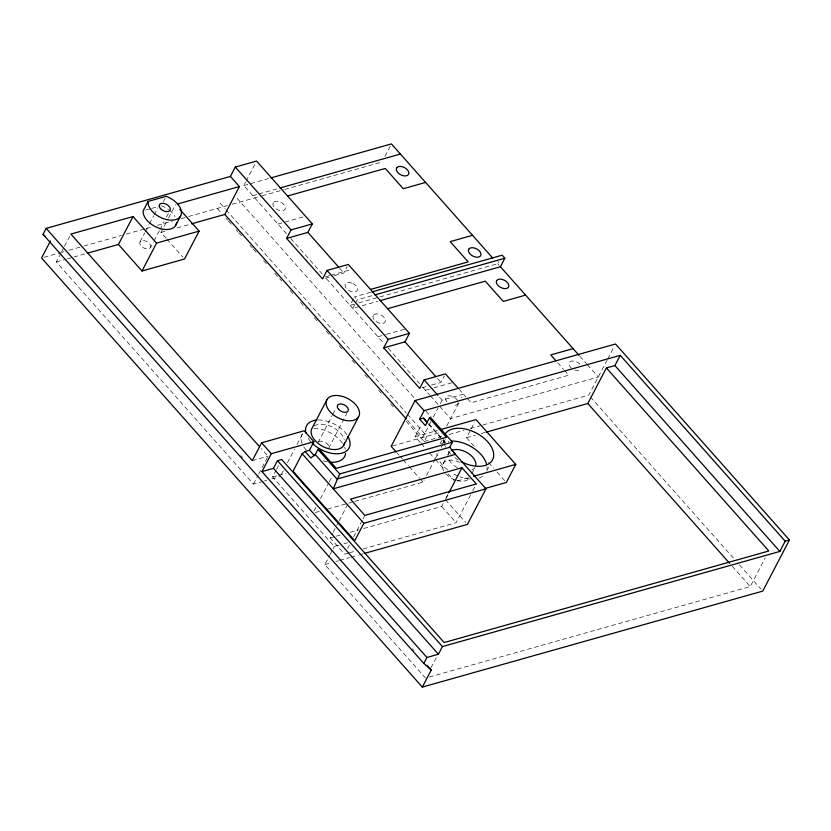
<?xml version="1.0" encoding="UTF-8"?>
<svg xmlns="http://www.w3.org/2000/svg" width="831" height="831" viewBox="0 0 831 831"><rect width="100%" height="100%" fill="white"/><g stroke="black" fill="none" stroke-linecap="round" stroke-linejoin="round"><path stroke-width="0.62" stroke-dasharray="4.16 3.12" d="M263.188 481.367L253.434 484.12L56.3 261.962L60.975 253.04M61.556 251.928L63.883 247.461M64.465 246.35L69.721 236.305M140.034 241.821L144.76 232.794M145.352 231.662L148.894 224.889M149.476 223.757L153.61 215.852M154.202 214.73L157.745 207.958M163.437 201.538L165.068 198.412M150.525 247.638A6.004 3.594 27.6 0 0 144.293 240.626A6.004 3.594 27.6 0 0 141.021 245.934A6.004 3.594 27.6 0 0 150.525 247.638L153.475 241.998M154.067 240.865L159.375 230.706M159.968 229.585L164.102 221.68M166.46 217.161L168.818 212.643M166.034 238.144L160.985 232.451L167.976 219.062M168.558 217.951L175.559 204.561M286.477 233.677L243.763 185.542L245.509 182.207M246.09 181.096L255.408 163.291M384.919 156.353L390.238 146.173M334.394 275.612L343.847 272.952L347.181 266.564M253.434 484.12L258.109 475.187M258.69 474.075L268.018 456.229L261.131 448.47M353.404 298.952L350.069 305.33L353.788 304.281M354.993 304.115L352.77 308.374L377.586 301.383M355.554 303.055L357.216 299.856L373.348 295.306M339.11 545.136L334.301 546.486L272.61 476.963L276.037 470.419M276.609 469.328L279.455 463.875M281.439 474.272L283.838 469.692M287.422 462.825L294.6 449.093M296.999 444.512L302.983 433.076M318.107 442.487L332.275 415.386M332.857 414.264L335.225 409.745M328.588 448.304L346.891 413.308M313.973 510.992L316.32 506.505M320.434 498.642L328.65 482.925M329.242 481.803L331.59 477.306M348.303 553.093L344.585 554.142L330.198 537.917L332.577 533.367M333.179 532.224L336.16 526.522M336.752 525.389L338.539 521.972M339.131 520.829L348.075 503.731M425.565 678.086L324.848 564.581L329.575 555.534M330.167 554.402L332.535 549.883M333.127 548.751L334.301 546.486M347.566 548.439L349.352 545.022M353.528 537.044L362.461 519.946M363.054 518.814L364.84 515.386M379.85 296.937L497.717 263.697L498.839 261.568M431.518 385.065L440.97 382.405L444.315 376.017M430.925 421.608L422.657 437.407L407.18 419.967M433.283 417.089L438.01 408.063M440.368 403.544L442.134 400.158L463.418 394.154L461.672 397.498M406.11 421.224L424.132 441.531L426.916 436.213L407.18 413.963M446.714 426.095L458.764 403.056M440.046 443.764L441.708 440.575M354.899 501.373L423.01 482.167L424.184 479.923M426.532 475.425L434.748 459.709M435.34 458.587L438.861 451.846M441.209 447.358L442.975 443.983M443.557 442.861L445.323 439.495M443.297 463.428L445.52 459.169M447.743 454.91L448.854 452.781M474.148 446.278L466.534 437.698L470.678 429.783M471.27 428.651L474.813 421.868M363.646 528.495L441.687 506.484L443.474 503.067M445.852 498.507L448.231 493.946M446.039 498.527L449 492.876M471.738 473.722L475.072 467.334A15 8.985 27.6 0 1 471.852 469.889M363.168 548.896L456.074 522.699L472.153 491.931M472.756 490.789L476.329 483.954M486.675 471.021L488.898 466.773M430.967 667.771L436.961 656.303M607.191 359.937L588.805 395.099L482.769 425.005M607.783 358.795L614.327 346.278M429.315 677.036L750.237 586.541L765.226 557.871M420.226 442.476L415.147 436.763L421.483 424.818M145.612 210.108L150.421 208.758M151.626 208.415L160.051 206.036M243.763 185.542L268.579 178.551M252.759 195.68L257.724 194.277M258.96 193.935L278.821 188.336M44.043 257.288L60.248 252.717M61.494 252.375L63.987 251.668M68.973 250.266L82.684 246.392M83.931 246.049L121.316 235.505M126.302 234.093L144.999 228.826M146.246 228.473L151.232 227.071M157.464 225.305L172.422 221.088M181.148 218.636L187.37 216.87M188.616 216.527L227.268 205.621M232.254 204.218L260.955 196.126M262.201 195.773L283.402 189.8M284.659 189.447L381.959 162.003M56.3 261.962L66.241 259.158M67.488 258.815L72.453 257.413M73.699 257.059L86.123 253.559M160.985 232.451L167.114 230.717M176.941 227.954L190.444 224.141M277.938 224.058L303.201 216.933M329.699 275.601L324.89 276.962L383.88 343.442M330.904 275.258L351.347 269.493M324.931 278.281L333.21 275.954M370.647 292.273L354.525 296.823L357.216 299.856M358.753 302.889L378.604 297.29M377.949 336.752L385.169 334.716M386.363 334.374L404.406 329.294M422.065 387.734L426.791 386.405M425.43 390.258L432.65 388.233M433.855 387.89L453.092 382.468M252.271 460.665L268.018 456.229M272.61 476.963L277.419 475.612M278.624 475.27L285.833 473.234M415.147 436.763L437.501 430.458M264.403 481.024L266.844 480.339M271.716 478.957L280.244 476.558M392.388 445.946L440.285 432.442M424.132 441.531L441.604 436.607M449.083 434.499L464.051 430.281M470.294 428.516L481.523 425.347M466.534 437.698L475.197 435.257M481.388 433.512L485.096 432.463M315.281 512.54L320.236 511.148M327.663 509.05L347.472 503.461M348.708 503.119L353.663 501.716M457.393 480.869L468.57 477.711M330.198 537.917L335.153 536.525M336.389 536.172L340.108 535.122M350.017 532.328L358.691 529.887M343.92 543.775L347.524 542.757M349.539 552.74L355.741 550.995M324.848 564.581L331.039 562.836M336.004 561.434L338.477 560.738M339.723 560.385L349.633 557.591M350.879 557.248L358.317 555.15M359.553 554.796L363.272 553.747M574.73 369.93L576.361 370.377A6.752 4.041 27.6 0 0 581.149 369.026M497.717 263.697L499.067 265.224M579.799 356.198L586.52 363.76M587.351 364.705L598.268 377.004L450.61 418.637L439.703 406.338M590.529 397.041L734.324 559.086M739.486 564.903L761.019 589.158M557.601 362.648L563.595 369.4M564.446 370.366L568.736 375.197L471.084 402.734L466.793 397.904M732.194 566.202L750.237 586.541M459.086 389.22L465.942 396.938M339.567 268.122L343.847 272.952M437.553 378.541L440.97 382.405M439.568 397.26L442.134 400.158M290.746 238.487L322.324 274.074M388.129 348.22L419.499 383.569M422.886 387.391L429.627 394.995M430.468 395.94L438.861 405.393M488.535 462.483L493.604 468.206M496.99 472.018L504.604 480.598M237.095 198.318L414.752 398.527M425.908 411.106L431.06 416.902M428.848 423.685L440.565 436.888M443.92 440.669L445.593 442.549M428.547 424.122L441.978 439.246M442.819 440.191L444.492 442.082M220.07 203.117L225.222 208.924M226.074 209.89L406.317 412.997M217.286 208.436L221.576 213.276M225.866 218.106L227.59 220.049M228.442 221.015L231.88 224.879M236.17 229.72L237.884 231.652M238.746 232.618L243.036 237.458M249.902 245.197L252.479 248.095M253.33 249.061L256.769 252.925M263.635 260.664L267.925 265.505M274.791 273.243L281.657 280.982M290.237 290.653L292.813 293.551M300.542 302.255L306.546 309.028M314.274 317.733L317.702 321.597M326.292 331.278L331.444 337.074M339.162 345.779L342.601 349.654M352.043 360.29L356.333 365.121M364.913 374.802L367.489 377.7M378.645 390.269L381.221 393.177M390.663 403.814L394.091 407.678M421.068 443.432L424.454 447.244M429.534 452.968L434.603 458.691M435.454 459.636L444.762 470.128M448.138 473.94L454.058 480.609M445.447 499.66L465.703 522.491M397.197 453.082L398.922 455.014M399.773 455.99L402.36 458.899M403.222 459.865L408.385 465.682M409.247 466.648L419.572 478.292M420.424 479.258L423.01 482.167M441.687 506.484L456.074 522.699M166.875 239.089L182.862 257.101M240.834 455.523L242.559 457.466M412.269 648.71L413.994 650.652M314.076 426.064A18.002 10.782 27.6 0 1 331.361 426.625A18.002 10.782 27.6 0 1 344.252 439.848M161.256 205.704A18.002 10.782 27.6 0 1 168.485 209.526M169.399 210.222A18.002 10.782 27.6 0 1 174.988 216.517M327.3 461.839A24.006 14.376 27.6 0 1 322.646 460.654M306.327 450.194A24.006 14.376 27.6 0 1 303.71 446.714M302.12 443.629A24.006 14.376 27.6 0 1 302.38 433.751M313.858 428.495A24.006 14.376 27.6 0 1 343.515 444.959M344.585 447.171A24.006 14.376 27.6 0 1 345.281 449.342M310.784 441.677A24.006 14.376 27.6 0 1 308.156 438.197M318.304 419.977A24.006 14.376 27.6 0 1 346.859 434.675M458.13 459.886A26.997 16.173 27.6 0 1 454.339 457.216M450.973 454.245A26.997 16.173 27.6 0 1 445.956 447.774M445.437 446.787A26.997 16.173 27.6 0 1 444.232 443.806M443.962 442.84A26.997 16.173 27.6 0 1 443.577 439.308M467.843 479.716A15 8.985 27.6 0 1 456.448 480.391M455.232 479.986A15 8.985 27.6 0 1 445.759 473.701M443.796 470.98A15 8.985 27.6 0 1 445.8 461.184A15 8.985 27.6 0 1 460.249 462.576M457.247 467.718A15 8.985 27.6 0 1 448.522 458.494M448.086 455.014A15 8.985 27.6 0 1 450.527 451.046M482.562 476.277A26.997 16.173 27.6 0 1 478.157 478.303M470.221 479.02A26.997 16.173 27.6 0 1 459.875 476.776M457.704 475.924A26.997 16.173 27.6 0 1 451.462 472.662M447.66 469.993A26.997 16.173 27.6 0 1 439.277 460.551M437.293 455.606A26.997 16.173 27.6 0 1 436.919 453.238M441.375 443.837A26.997 16.173 27.6 0 1 448.979 441.199M487.008 466.877A26.997 16.173 27.6 0 1 486.956 469.141M318.772 441.791A6.004 3.594 27.6 0 1 324.537 441.978A6.004 3.594 27.6 0 1 328.837 446.382M458.099 402.817A6.752 4.041 27.6 0 1 452.968 405.175M447.068 401.903A6.752 4.041 27.6 0 1 450.745 395.93L452.376 396.377A6.752 4.041 27.6 0 1 457.528 400.428M571.676 368.237A6.752 4.041 27.6 0 1 569.131 362.96A6.752 4.041 27.6 0 1 574.138 361.132L575.779 361.578A6.752 4.041 27.6 0 1 580.038 364.404M273.285 202.691L272.932 203.699A6.752 4.041 27.6 0 0 277.845 209.817A6.752 4.041 27.6 0 0 285.075 209.246L285.428 208.238A6.752 4.041 27.6 0 0 280.514 202.12A6.752 4.041 27.6 0 0 273.285 202.691M373.285 315.385L372.942 316.393A6.752 4.041 27.6 0 0 377.856 322.511A6.752 4.041 27.6 0 0 385.085 321.94L385.439 320.932A6.752 4.041 27.6 0 0 380.525 314.814A6.752 4.041 27.6 0 0 373.285 315.385M351.835 283.07L350.194 282.623A6.752 4.041 27.6 0 0 345.042 285.542A6.752 4.041 27.6 0 0 350.786 291.421L352.417 291.868A6.752 4.041 27.6 0 0 357.569 288.949A6.752 4.041 27.6 0 0 351.835 283.07"/><path stroke-width="1.25" d="M396.335 452.106L391.172 446.289L415.105 400.521L615.522 344.003L789.45 540.005L785.191 541.21L779.852 551.431L442.424 646.58L438.415 654.236L426.926 657.477L261.983 471.613L271.311 453.695L313.889 441.728L304.177 430.78L261.62 442.788L252.271 460.665L46.152 228.38L43.035 234.342L423.81 663.439L431.227 670.066L422.325 687.092L41.55 257.994L50.452 240.969M87.369 253.206L118.428 244.449L133.012 216.559L156.571 243.109L199.118 231.111L179.766 209.298M148.105 201.424A18.002 10.782 27.6 0 0 163.364 218.626A18.002 10.782 27.6 0 0 181.418 213.536A18.002 10.782 27.6 0 0 166.148 196.334L148.105 201.424L143.202 210.794A18.002 10.782 27.6 0 0 158.461 227.985A18.002 10.782 27.6 0 0 176.515 222.895M118.428 244.449L141.997 270.999L156.571 243.109M175.59 225.575L180.483 216.205M199.118 231.111L184.544 259.002L141.997 270.999M46.152 228.38L230.395 176.432L235.287 167.062L256.571 161.058L312.321 223.892L307.875 232.41L286.602 238.414L322.573 278.946L327.019 270.439L348.303 264.435L409.454 333.345L404.998 341.863L383.725 347.867L419.697 388.399L424.153 379.892L445.426 373.888L458.276 388.368M191.67 223.799L224.806 214.45L239.39 186.56L230.395 176.432M286.602 238.414L291.047 229.896L312.321 223.892M261.983 471.613L273.472 468.372L277.481 460.706L281.74 459.512L444.159 642.54L768.82 550.995L606.391 367.946L587.808 403.502L486.343 432.12M327.092 399.41L312.072 428.152A18.002 10.782 27.6 0 0 324.246 447.14A18.002 10.782 27.6 0 0 344.46 442.933M313.889 441.728L309.433 450.246L305.091 451.472L302.162 453.747L293.031 471.208L354.733 540.732L363.853 523.27L485.979 488.836L452.885 451.545M305.091 451.472L310.846 457.954L315.25 454.536L317.92 449.426L319.197 449.072L336.285 468.32L446.496 437.251L429.409 417.993L425.399 425.659L419.634 419.156L424.09 410.649L620.248 355.336L785.191 541.21M383.725 347.867L388.181 339.349L409.454 333.345M343.525 445.613L358.556 416.871A18.002 10.782 27.6 0 0 339.858 395.805A18.002 10.782 27.6 0 0 330.063 411.74A18.002 10.782 27.6 0 0 358.556 416.871M452.448 442.154L339.682 473.95L333.283 488.815L455.398 454.38L449.779 447.265L452.448 442.154L430.687 417.629L429.409 417.993M380.068 300.677L500.418 266.741L504.874 258.223L502.173 255.19L371.893 291.92M448.833 492.814L461.943 467.739L476.329 483.954L364.84 515.386L350.453 499.171L461.943 467.739M485.979 488.836L467.396 524.392L364.508 553.394M441.23 429.409L475.997 419.603L515.76 464.404L506.297 482.499L485.19 488.451M423.81 663.439L426.926 657.477M606.391 367.946L614.898 365.557L620.248 355.336M789.45 540.005L762.744 591.101L422.325 687.092M133.012 216.559L70.884 234.082L259.407 446.527M178.011 203.865L239.39 186.56M271.062 177.844L391.422 143.908L492.69 258.026M280.057 187.983L400.417 154.047M287.619 195.991L385.272 168.454L403.253 188.72L425.597 182.425M472.538 235.318L450.205 241.624L468.185 261.89L370.533 289.427M374.594 294.963L504.874 258.223M387.62 308.685L485.273 281.148L503.264 301.414L525.597 295.119M573.089 348.625L550.745 354.93L555.887 360.716M449.779 447.265L337.012 479.061L315.25 454.536M473.535 476.308L515.76 464.404M419.634 419.156L423.54 418.17L427.601 422.75M43.035 234.342L44.884 236.004M614.898 365.557L779.852 551.431M500.418 266.741L578.958 355.252M587.808 403.502L729.618 563.293M307.875 232.41L338.705 267.156M404.998 341.863L435.839 376.609M235.287 167.062L291.047 229.896M327.019 270.439L388.181 339.349M424.153 379.892L437.854 395.327M415.105 400.521L424.09 410.649M426.874 422.231L423.54 418.17M224.806 214.45L406.317 418.99M317.92 449.426L339.682 473.95M309.433 450.246L314.367 455.804M302.162 453.747L363.853 523.27M261.62 442.788L271.311 453.695M277.481 460.706L442.424 646.58M273.472 468.372L438.415 654.236M426.916 665.216L431.227 670.066M345.561 453.466A24.006 14.376 27.6 0 1 330.686 462.254M347.96 436.441A24.006 14.376 27.6 0 1 340.814 453.425A24.006 14.376 27.6 0 1 312.373 443.349M305.87 432.93A24.006 14.376 27.6 0 1 317.016 420.039M445.052 434.187A26.997 16.173 27.6 0 1 476.786 433.294A26.997 16.173 27.6 0 1 492.471 459.979A26.997 16.173 27.6 0 1 461.184 461.631M451.254 450.599A15 8.985 27.6 0 1 467.251 452.718A15 8.985 27.6 0 1 475.841 465.1M451.285 441.043A26.997 16.173 27.6 0 1 486.644 464.498M396.678 167.893L396.335 168.901A6.752 4.041 27.6 0 0 401.248 175.019A6.752 4.041 27.6 0 0 408.478 174.448L408.831 173.44A6.752 4.041 27.6 0 0 403.918 167.322A6.752 4.041 27.6 0 0 396.678 167.893M468.809 249.175L468.455 250.183A6.752 4.041 27.6 0 0 473.369 256.301A6.752 4.041 27.6 0 0 480.609 255.73L480.952 254.722A6.752 4.041 27.6 0 0 476.038 248.604A6.752 4.041 27.6 0 0 468.809 249.175M496.689 280.598L496.336 281.595A6.752 4.041 27.6 0 0 501.249 287.713A6.752 4.041 27.6 0 0 508.489 287.142L508.832 286.134A6.752 4.041 27.6 0 0 503.918 280.026A6.752 4.041 27.6 0 0 496.689 280.598M338.57 409.34A6.004 3.594 27.6 0 0 348.064 411.054A6.004 3.594 27.6 0 0 341.842 404.032A6.004 3.594 27.6 0 0 338.57 409.34M160.508 208.674A6.004 3.594 27.6 0 0 170.002 210.388A6.004 3.594 27.6 0 0 163.769 203.366A6.004 3.594 27.6 0 0 160.508 208.674"/></g></svg>
